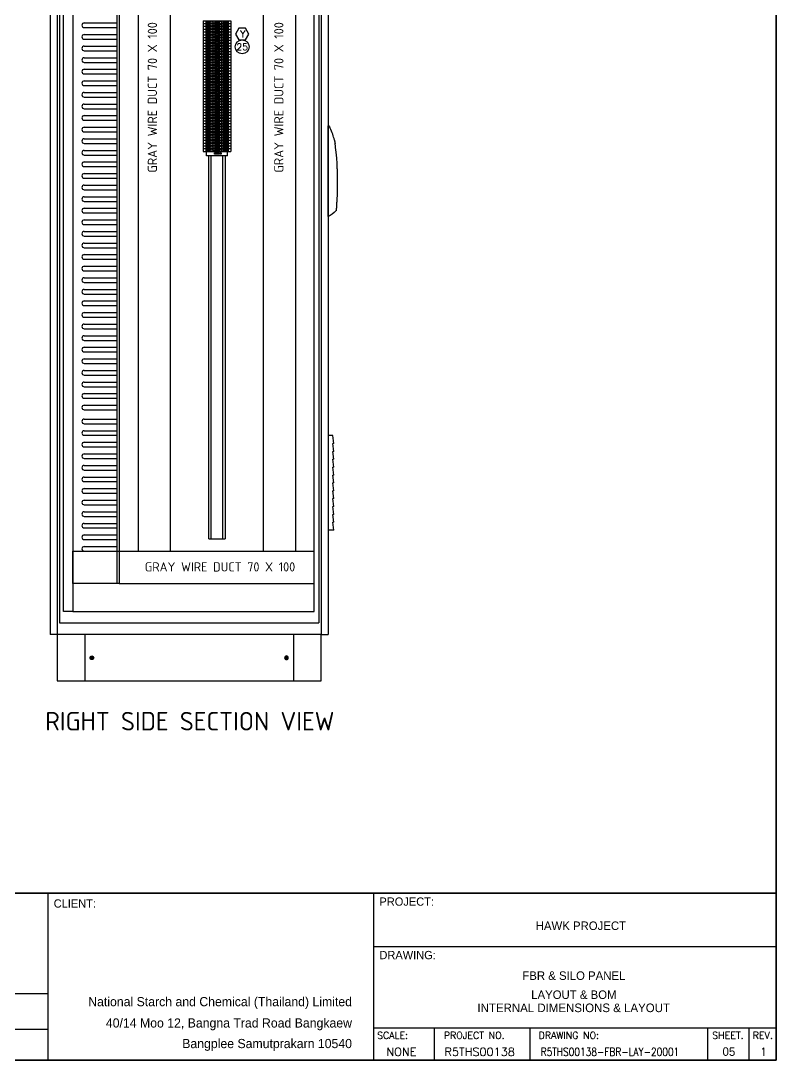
# Model space of a CAD drawing. Header units: inches. Extents: x 564911 to 603980, y 458630 to 507164.
# Drawn here: x 591747 to 593378, y 497172 to 499416 of the extents above; entities that cross this region are included whole.
import ezdxf
from ezdxf.enums import TextEntityAlignment as Align

# ---------------------------------------------------------------- set-up
doc = ezdxf.new("R2010")
doc.units = ezdxf.units.IN
doc.header["$MEASUREMENT"] = 0
doc.linetypes.add('PHANTOM2', pattern=[1.25, 0.625, -0.125, 0.125, -0.125, 0.125, -0.125])
for name, color, linetype in [('ANN-SMTEXT', 2, 'Continuous'), ('ASHADE', 7, 'Continuous'), ('GT_1', 9, 'Continuous'), ('HELPPOINT', 7, 'Continuous'), ('MEMBER', 7, 'Continuous'), ('rial', 11, 'Continuous'), ('TER', 4, 'Continuous'), ('TITLE_BOX', 7, 'Continuous'), ('UMRISS02', 4, 'Continuous'), ('UMRISS05', 7, 'Continuous')]:
    doc.layers.add(name, color=color, linetype=linetype)
doc.styles.add('HTX11', font='O8111901')
doc.styles.add('ISO3098B', font='ISO3098B.shx')
doc.styles.add('ROMANS', font='romans.shx', dxfattribs={"width": 0.85, "height": 25})
doc.styles.add('S', font='SIMPLEX.SHX')
doc.styles.add('T1', font='browa.ttf', dxfattribs={"height": 1000})

# ---------------------------------------------------------------- blocks, each defined once
blk = doc.blocks.new('TPA')
at = {"color": 4}
for p, q in [((566459.5, 502010.1), (566459.5, 501946.4)), ((566647.2, 502010.1), (566647.2, 501946.4))]:
    blk.add_line(p, q, dxfattribs=at)
at = {"color": 4, "ltscale": 0.5}
for p, q in [((566996.2, 502010.1), (566996.2, 501946.4)), ((566996.2, 502010.1), (566996.2, 501946.4)), ((567077.1, 502010.1), (567077.1, 501946.4)), ((567077.1, 502010.1), (567077.1, 501946.4))]:
    blk.add_line(p, q, dxfattribs=at)
at = {"layer": 'GT_1', "color": 4}
for p, q in [((566341, 501946.4), (566341, 502273.8)), ((566341, 501946.4), (566341, 502273.8)), ((566341, 502010.1), (567131, 502010.1))]:
    blk.add_line(p, q, dxfattribs=at)
at = {"layer": 'GT_1', "color": 4, "flags": 128}
for points in [[(565702.1, 501946.4), (565702.1, 502273.8)], [(566341, 501946.4), (566341, 502273.8)], [(565702.1, 502076.3), (564807.7, 502076.3)], [(565702.1, 502006.4), (564807.7, 502006.4)]]:
    blk.add_lwpolyline(points, dxfattribs=at)
at = {"layer": 'HELPPOINT', "color": 4, "lineweight": 35}
for p, q in [((567131, 505019.3), (567131, 501946.4)), ((567131, 505019.3), (567131, 501946.4)), ((567131, 501946.4), (562706.8, 501946.4)), ((567131, 501946.4), (562706.8, 501946.4))]:
    blk.add_line(p, q, dxfattribs=at)
at = {"layer": 'HELPPOINT', "color": 4}
for p, q in [((566341, 502169.7), (567131, 502169.7)), ((566341, 502169.7), (567131, 502169.7)), ((566341, 502010.1), (567131, 502010.1))]:
    blk.add_line(p, q, dxfattribs=at)
at = {"layer": 'MEMBER', "color": 4, "lineweight": 35}
blk.add_line((562706.8, 502273.8), (567131, 502273.8), dxfattribs=at)
blk.add_line((562706.8, 502273.8), (567131, 502273.8), dxfattribs=at)
at = {"layer": 'MEMBER', "color": 4}
for p, q in [((566341, 502169.7), (567131, 502169.7)), ((566341, 502169.7), (567131, 502169.7)), ((566341, 502010.1), (567131, 502010.1)), ((566341, 502010.1), (567131, 502010.1))]:
    blk.add_line(p, q, dxfattribs=at)
at = {"color": 4, "ltscale": 100, "style": 'HTX11'}
for s, p in [('HAWK PROJECT', (566747.6, 502210.2)), ('FBR & SILO PANEL', (566733.8, 502112.3)), ('LAYOUT & BOM', (566733.8, 502074.9))]:
    blk.add_text(s, height=16.696, dxfattribs=at).set_placement(p, align=Align.MIDDLE_CENTER)
at = {"style": 'HTX11'}
for tag, p in [('A', (566704.3, 502037.1)), ('B', (567038.2, 501963.3))]:
    blk.add_attdef(tag, text='', height=16.8, dxfattribs=at).set_placement(p, align=Align.MIDDLE_CENTER)
at = {"layer": 'GT_1', "color": 4, "style": 'HTX11'}
for s, p in [('CLIENT:', (565712.8, 502245.8)), ('PROJECT:', (566352.2, 502249.5)), ('DRAWING:', (566352.2, 502144.6))]:
    blk.add_text(s, height=16.19, dxfattribs=at).set_placement(p)
at = {"layer": 'MEMBER', "color": 4, "ltscale": 0.8, "style": 'ROMANS'}
for s, height, p in [('SCALE:', 13.49, (566347.7, 501988.5)), ('PROJECT NO.', 13.495, (566478.7, 501988.5)), ('DRAWING NO:', 13.495, (566664.7, 501988.5)), ('SHEET.', 13.64, (567005.3, 501988.5)), ('REV.', 13.64, (567084.8, 501988.5)), ('NONE', 16.17, (566365.9, 501954.7)), ('R5THS00138', 16.17, (566480, 501954.7))]:
    blk.add_text(s, height=height, dxfattribs=at).set_placement(p)
at = {"layer": 'MEMBER', "color": 4, "ltscale": 0.8, "style": 'ROMANS', "width": 0.8}
blk.add_text('R5THS00138-FBR-LAY-20001', height=16.175, dxfattribs=at).set_placement((566668.8, 501954.7))
at = {"layer": 'MEMBER', "color": 4, "ltscale": 0.8, "style": 'ROMANS'}
blk.add_text('1', height=16.2, dxfattribs=at).set_placement((567105.9, 501954.7), align=Align.CENTER)
at = {"layer": 'TITLE_BOX', "color": 7, "linetype": 'ByBlock', "style": 'T1'}
for s, p in [('National Starch and Chemical (Thailand) Limited', (566298.3, 502052.3)), ('40/14 Moo 12, Bangna Trad Road Bangkaew', (566298.3, 502010.5)), ('Bangplee Samutprakarn 10540', (566298.3, 501970.1))]:
    blk.add_text(s, height=18, dxfattribs=at).set_placement(p, align=Align.RIGHT)
blk = doc.blocks.new('M6')
for p, q in [((-3.1, -0.5), (-3.1, 0.5)), ((-2.6, 1), (-1.6, 1)), ((-1.1, 1.5), (-1.1, 2.5)), ((-0.6, 3), (0.4, 3)), ((-0.1, 0), (-0.1, 3)), ((0.9, 2.5), (0.9, 1.5)), ((1.4, 1), (2.4, 1)), ((2.9, 0.5), (2.9, -0.5)), ((-0.1, 0), (-3.1, 0)), ((-1.6, -1), (-2.6, -1)), ((-1.1, -2.5), (-1.1, -1.5)), ((0.4, -3), (-0.6, -3)), ((-0.1, -3), (-0.1, 0)), ((0.9, -1.5), (0.9, -2.5)), ((2.4, -1), (1.4, -1))]:
    blk.add_line(p, q)
blk.add_circle((-0.1, 0), 4)
for centre, radius, start, end in [((-2.6, 0.5), 0.5, 90, 180), ((-1.6, 1.5), 0.5, 270, 0), ((-0.6, 2.5), 0.5, 90, 180), ((0.4, 2.5), 0.5, 0, 90), ((0.8, 2.9), 0.1, 0, 90), ((1.4, 1.5), 0.5, 180, 270), ((2.4, 0.5), 0.5, 0, 90), ((-2.6, -0.5), 0.5, 180, 270), ((-1.6, -1.5), 0.5, 0, 90), ((-0.6, -2.5), 0.5, 180, 270), ((0.4, -2.5), 0.5, 270, 0), ((1.4, -1.5), 0.5, 90, 180), ((2.4, -0.5), 0.5, 270, 0)]:
    blk.add_arc(centre, radius, start, end)
blk = doc.blocks.new('SF')
at = {"layer": 'ASHADE', "color": 0}
for p, q in [((60472.7, 49018.2), (60462.8, 49018.2)), ((60462.8, 49018.2), (60462.8, 48813.8)), ((60475.2, 49001.2), (60472.7, 49018.2)), ((60475.2, 49001.2), (60472.8, 49001.2)), ((60475.2, 48984.2), (60472.8, 49001.2)), ((60475.2, 48984.2), (60472.8, 48984.2)), ((60475.2, 48967.2), (60472.8, 48984.2)), ((60475.2, 48967.2), (60472.8, 48967.2)), ((60475.2, 48967.2), (60472.8, 48967.2)), ((60475.2, 48950.2), (60472.8, 48967.2)), ((60475.2, 48950.2), (60472.8, 48950.2)), ((60475.2, 48933.2), (60472.8, 48950.2)), ((60475.2, 48933.2), (60472.8, 48933.2)), ((60475.2, 48916.2), (60472.8, 48933.2)), ((60475.2, 48916.2), (60472.8, 48916.2)), ((60475.2, 48899.2), (60472.8, 48916.2)), ((60475.2, 48899.2), (60472.8, 48899.2)), ((60475.2, 48882.2), (60472.8, 48899.2)), ((60475.2, 48882.2), (60472.8, 48882.2)), ((60475.2, 48865.2), (60472.8, 48882.2)), ((60475.2, 48865.2), (60472.8, 48865.2)), ((60475.2, 48848.2), (60472.8, 48865.2)), ((60475.2, 48848.2), (60472.8, 48848.2)), ((60475.2, 48831.2), (60472.8, 48848.2)), ((60475.2, 48831.2), (60472.7, 48831.2)), ((60475.2, 48813.8), (60472.7, 48831.2)), ((60475.2, 48813.8), (60462.8, 48813.8))]:
    blk.add_line(p, q, dxfattribs=at)
blk = doc.blocks.new('STOPER')
at = {"color": 0}
for points in [[(22179.3, -20542.9), (22175.9, -20542.9), (22175.9, -20539.8), (22179.3, -20539.8)], [(22179.3, -20539.8), (22179.3, -20539.6), (22183, -20539.6), (22183, -20539.8)], [(22183, -20542.9), (22183, -20543), (22179.3, -20543), (22179.3, -20542.9)], [(22183, -20539.8), (22185.8, -20539.8), (22185.8, -20542.9), (22183, -20542.9)]]:
    blk.add_lwpolyline(points, dxfattribs=at)
blk.add_lwpolyline([(22187.3, -20539.8), (22190.4, -20539.8), (22190.4, -20542.9), (22187.3, -20542.9)], close=True, dxfattribs=at)
at = {"layer": 'TER', "color": 0}
for p, q in [((22158.7, -20545.9), (22158.7, -20536.8)), ((22158.7, -20536.8), (22203.7, -20536.8)), ((22203.7, -20545.9), (22158.7, -20545.9)), ((22203.7, -20545.9), (22203.7, -20536.8))]:
    blk.add_line(p, q, dxfattribs=at)
blk = doc.blocks.new('AB1492 J4')
at = {"color": 107, "extrusion": (9.75062e-16, 1, -1.1783e-16)}
for p, q in [((5217.4, 1348.9, -2.1), (5223.4, 1348.9, -2.1)), ((5217.4, 1348.9), (5223.4, 1348.9))]:
    blk.add_line(p, q, dxfattribs=at)
at = {"color": 107}
for p, q in [((5217.4, 1348.9, -2.1), (5223.4, 1348.9, -2.1)), ((5217.4, 1348.9), (5223.4, 1348.9)), ((5217.4, 1288.6), (5217.4, 1348.9)), ((5223.4, 1288.6), (5223.4, 1348.9)), ((5217.4, 1341.6, -3.1), (5223.4, 1341.6, -3.1)), ((5217.4, 1339.9, -3.1), (5223.4, 1339.9, -3.1)), ((5217.4, 1338.3, -3.1), (5223.4, 1338.3, -3.1)), ((5217.4, 1336.8, -3.1), (5223.4, 1336.8, -3.1)), ((5217.4, 1336.1, 9.3), (5223.4, 1336.1, 9.3)), ((5217.4, 1333.9, 36.3), (5223.4, 1333.9, 36.3)), ((5217.4, 1333.9, 36.3), (5223.4, 1333.9, 36.3)), ((5217.4, 1328.2, 29.8), (5223.4, 1328.2, 29.8)), ((5217.4, 1328.2, 35.7), (5223.4, 1328.2, 35.7)), ((5218.4, 1323.3), (5218.4, 1328.2)), ((5222.4, 1323.3), (5222.4, 1328.2)), ((5217.4, 1323.3, 19.2), (5223.4, 1323.3, 19.2)), ((5217.4, 1314.6, 47.9), (5223.4, 1314.6, 47.9)), ((5217.4, 1309.7, 28.8), (5223.4, 1309.7, 28.8)), ((5217.4, 1309.7, 28.8), (5223.4, 1309.7, 28.8)), ((5217.4, 1302.7, 28.8), (5223.4, 1302.7, 28.8)), ((5217.4, 1302.7, 28.8), (5223.4, 1302.7, 28.8)), ((5217.4, 1301.3, 9.3), (5223.4, 1301.3, 9.3)), ((5218.4, 1314.6, 28.8), (5218.4, 1309.7, 28.8)), ((5222.4, 1314.6, 28.8), (5222.4, 1309.7, 28.8)), ((5217.4, 1300.6, -3.1), (5223.4, 1300.6, -3.1)), ((5217.4, 1299.2, -3.1), (5223.4, 1299.2, -3.1)), ((5217.4, 1297.6, -3.1), (5223.4, 1297.6, -3.1)), ((5217.4, 1295.9, -3.1), (5223.4, 1295.9, -3.1)), ((5217.4, 1288.6, -2.1), (5223.4, 1288.6, -2.1)), ((5217.4, 1288.6), (5223.4, 1288.6))]:
    blk.add_line(p, q, dxfattribs=at)
at = {"color": 107, "extrusion": (-5.71519e-32, 1.1783e-16, -1)}
for p, q in [((5217.4, 1342.6, -3.1), (5223.4, 1342.6, -3.1)), ((5217.4, 1340.9, -3.1), (5223.4, 1340.9, -3.1)), ((5217.4, 1339.2, -3.1), (5223.4, 1339.2, -3.1)), ((5217.4, 1337.8, -3.1), (5223.4, 1337.8, -3.1))]:
    blk.add_line(p, q, dxfattribs=at)
at = {"color": 107, "extrusion": (-9.75062e-16, 1, 1.1783e-16)}
for p, q in [((5217.4, 1336.1, 9.3), (5223.4, 1336.1, 9.3)), ((5217.4, 1336.1, 9.8), (5223.4, 1336.1, 9.8))]:
    blk.add_line(p, q, dxfattribs=at)
at = {"color": 107, "extrusion": (-8.49823e-17, 0.087156, 0.996195)}
blk.add_line((5217.4, 1336.1, 9.8), (5223.4, 1336.1, 9.8), dxfattribs=at)
at = {"color": 107, "extrusion": (-9.75062e-16, -1, 4.30509e-10)}
for p, q in [((5217.4, 1328.2, 29.8), (5223.4, 1328.2, 29.8)), ((5217.4, 1328.2, 35.7), (5223.4, 1328.2, 35.7))]:
    blk.add_line(p, q, dxfattribs=at)
at = {"color": 107, "extrusion": (-9.75062e-16, -1, 1.1783e-16)}
for p, q in [((5217.4, 1301.3, 9.3), (5223.4, 1301.3, 9.3)), ((5217.4, 1301.3, 9.8), (5223.4, 1301.3, 9.8)), ((5223.4, 1291.2, 9.8), (5223.4, 1291.2, 9.3)), ((5223.4, 1291.2, 9.3), (5223.4, 1291.2, 9.8)), ((5223.4, 1291.2, 11.4), (5223.4, 1291.2, 11.8)), ((5223.4, 1291.2, 11.8), (5223.4, 1291.2, 11.4))]:
    blk.add_line(p, q, dxfattribs=at)
at = {"color": 107, "extrusion": (-8.49823e-17, -0.087156, 0.996195)}
blk.add_line((5217.4, 1301.3, 9.8), (5223.4, 1301.3, 9.8), dxfattribs=at)
at = {"color": 107, "extrusion": (-5.71519e-32, -1.1783e-16, -1)}
for p, q in [((5217.4, 1299.6, -3.1), (5223.4, 1299.6, -3.1)), ((5217.4, 1298.2, -3.1), (5223.4, 1298.2, -3.1)), ((5217.4, 1296.6, -3.1), (5223.4, 1296.6, -3.1)), ((5217.4, 1294.9, -3.1), (5223.4, 1294.9, -3.1))]:
    blk.add_line(p, q, dxfattribs=at)
at = {"color": 107, "extrusion": (-9.75062e-16, -1, 2.20861e-14)}
for p, q in [((5217.4, 1288.6, -2.1), (5223.4, 1288.6, -2.1)), ((5217.4, 1288.6), (5223.4, 1288.6)), ((5223.4, 1288.6), (5223.4, 1288.6, -2.1)), ((5223.4, 1288.6, -2.1), (5223.4, 1288.6)), ((5223.4, 1288.6), (5223.4, 1288.6, 2.1)), ((5223.4, 1288.6, 2.1), (5223.4, 1288.6))]:
    blk.add_line(p, q, dxfattribs=at)
at = {"color": 107, "extrusion": (1, -9.75062e-16, 4.93038e-32)}
for p, q in [((5223.4, 1291.2, 9.3), (5223.4, 1291.2, 9.8)), ((5223.4, 1291.2, 11.4), (5223.4, 1291.2, 11.8)), ((5223.4, 1288.6, -2.1), (5223.4, 1288.6)), ((5223.4, 1288.6), (5223.4, 1288.6, 2.1))]:
    blk.add_line(p, q, dxfattribs=at)
at = {"color": 107, "extrusion": (-1, 9.75062e-16, -4.93038e-32)}
for p, q in [((5223.4, 1291.2, 9.8), (5223.4, 1291.2, 9.3)), ((5223.4, 1291.2, 11.8), (5223.4, 1291.2, 11.4)), ((5223.4, 1288.6), (5223.4, 1288.6, -2.1)), ((5223.4, 1288.6, 2.1), (5223.4, 1288.6))]:
    blk.add_line(p, q, dxfattribs=at)
at = {"color": 107}
for points, elevation in [([(5219.2, 1320.4), (5221.6, 1320.4), (5221.6, 1322.2), (5219.2, 1322.2)], 19.2), ([(5219.2, 1317), (5221.6, 1317), (5221.6, 1315.2), (5219.2, 1315.2)], 47.9)]:
    blk.add_lwpolyline(points, close=True, dxfattribs=dict(at, elevation=elevation))
at = {"color": 107, "extrusion": (-2.22045e-16, -1.1783e-16, -1)}
for centre in [(-5220.4, 1331.4, -35.7), (-5220.4, 1306, -29.6)]:
    blk.add_circle(centre, 2.1, dxfattribs=at)
at = {"color": 107}
blk.add_circle((5220.4, 1318.7), 1.15, dxfattribs=at)
at = {"color": 107, "style": 'ISO3098B'}
for p in [(5220.4, 1345.3), (5220.4, 1291.3, -3.1)]:
    blk.add_attdef('1', text='', height=3, rotation=90, dxfattribs=at).set_placement(p, align=Align.MIDDLE_CENTER)

msp = doc.modelspace()

# ---------------------------------------------------------------- linework, layer by layer
at = {"color": 0}
for p, q in [((591954.41107, 498270.88081, -0.35942), (591954.41107, 498200.86874)), ((591959.41107, 498270.86874), (592380.91563, 498270.86874)), ((591959.41107, 498200.85667), (592380.91563, 498200.85667)), ((591885.91107, 498090.88081), (591885.91107, 497990.88081)), ((592335.91107, 498090.88081), (592335.91107, 497990.88081))]:
    msp.add_line(p, q, dxfattribs=at)
msp.add_line((591830.91107, 498115.88081), (592390.91107, 498115.88081))
at = {"color": 6}
for points in [[(591859.41107, 498140.88081), (591839.41107, 498140.88081), (591839.41107, 500040.88081), (591859.41107, 500040.88081)], [(592380.91107, 500040.88081), (591859.41107, 500040.88081), (591859.41107, 498140.88081), (592380.91107, 498140.88081)]]:
    msp.add_lwpolyline(points, close=True, dxfattribs=at)
at = {"color": 0}
for points in [[(592070.91563, 499940.86874), (592000.91563, 499940.86874), (592000.91563, 498270.86874), (592070.91563, 498270.86874)], [(592340.91563, 499940.86874), (592270.91563, 499940.86874), (592270.91563, 498270.86874), (592340.91563, 498270.86874)]]:
    msp.add_lwpolyline(points, close=True, dxfattribs=at)
at = {"color": 1, "elevation": 0}
msp.add_lwpolyline([(592239.98745, 499387.03372), (592232.67415, 499399.70072), (592218.04755, 499399.70072), (592210.73425, 499387.03372), (592218.04755, 499374.36671), (592232.67415, 499374.36671)], close=True, dxfattribs=at)
at = {"color": 0, "elevation": -0.35942}
msp.add_lwpolyline([(591859.41107, 498270.88081), (591959.41107, 498270.88081), (591959.41107, 498200.86874), (591859.41107, 498200.86874)], close=True, dxfattribs=at)
at = {"color": 3}
msp.add_circle((592225.36085, 499359.36671, 0), 15, dxfattribs=at)
at = {"layer": 'ASHADE', "color": 0}
for p, q in [((591810.91107, 500090.88081), (591810.91107, 498090.88081)), ((591825.91107, 500090.88081), (591825.91107, 498090.88081)), ((591830.91107, 500090.88081), (591830.91107, 498115.88081)), ((592390.91107, 500090.88081), (592390.91107, 498115.88081)), ((592395.91107, 500090.88081), (592395.91107, 498090.88081)), ((592410.91107, 500090.88081), (592410.91107, 498090.88081)), ((591954.41107, 499940.86927, -0.01269), (591954.41107, 498270.88081, -0.35942)), ((591959.41107, 499940.86821, -0.01269), (591959.41107, 498270.88081, -0.35942)), ((591884.41107, 499410.88081), (591954.41107, 499410.88081)), ((591884.41107, 499400.88081), (591954.41107, 499400.88081)), ((591884.41107, 499385.88081), (591954.41107, 499385.88081)), ((591884.41107, 499375.88081), (591954.41107, 499375.88081)), ((591884.41107, 499360.88081), (591954.41107, 499360.88081)), ((591884.41107, 499350.88081), (591954.41107, 499350.88081)), ((591884.41107, 499335.88081), (591954.41107, 499335.88081)), ((591884.41107, 499325.88081), (591954.41107, 499325.88081)), ((591884.41107, 499310.88081), (591954.41107, 499310.88081)), ((591884.41107, 499300.88081), (591954.41107, 499300.88081)), ((591884.41107, 499285.88081), (591954.41107, 499285.88081)), ((591884.41107, 499275.88081), (591954.41107, 499275.88081)), ((591884.41107, 499260.88081), (591954.41107, 499260.88081)), ((591884.41107, 499250.88081), (591954.41107, 499250.88081)), ((591884.41107, 499235.88081), (591954.41107, 499235.88081)), ((591884.41107, 499225.88081), (591954.41107, 499225.88081)), ((591884.41107, 499210.88081), (591954.41107, 499210.88081)), ((591884.41107, 499200.88081), (591954.41107, 499200.88081)), ((591884.41107, 499185.88081), (591954.41107, 499185.88081)), ((591884.41107, 499175.88081), (591954.41107, 499175.88081)), ((591884.41107, 499160.88081), (591954.41107, 499160.88081)), ((591884.41107, 499150.88081), (591954.41107, 499150.88081)), ((591884.41107, 499135.88081), (591954.41107, 499135.88081)), ((591884.41107, 499125.88081), (591954.41107, 499125.88081)), ((591884.41107, 499110.88081), (591954.41107, 499110.88081)), ((591884.41107, 499100.88081), (591954.41107, 499100.88081)), ((591884.41107, 499085.88081), (591954.41107, 499085.88081)), ((591884.41107, 499075.88081), (591954.41107, 499075.88081)), ((591884.41107, 499060.88081), (591954.41107, 499060.88081)), ((591884.41107, 499050.88081), (591954.41107, 499050.88081)), ((591884.41107, 499035.88081), (591954.41107, 499035.88081)), ((591884.41107, 499025.88081), (591954.41107, 499025.88081)), ((591884.41107, 499010.88081), (591954.41107, 499010.88081)), ((591884.41107, 499000.88081), (591954.41107, 499000.88081)), ((591884.41107, 498985.88081), (591954.41107, 498985.88081)), ((591884.41107, 498975.88081), (591954.41107, 498975.88081)), ((591884.41107, 498960.88081), (591954.41107, 498960.88081)), ((591884.41107, 498950.88081), (591954.41107, 498950.88081)), ((591884.41107, 498935.88081), (591954.41107, 498935.88081)), ((591884.41107, 498925.88081), (591954.41107, 498925.88081)), ((591884.41107, 498910.88081), (591954.41107, 498910.88081)), ((591884.41107, 498900.88081), (591954.41107, 498900.88081)), ((591884.41107, 498885.88081), (591954.41107, 498885.88081)), ((591884.41107, 498875.88081), (591954.41107, 498875.88081)), ((591884.41107, 498860.88081), (591954.41107, 498860.88081)), ((591884.41107, 498850.88081), (591954.41107, 498850.88081)), ((591884.41107, 498835.88081), (591954.41107, 498835.88081)), ((591884.41107, 498825.88081), (591954.41107, 498825.88081)), ((591884.41107, 498810.88081), (591954.41107, 498810.88081)), ((591884.41107, 498800.88081), (591954.41107, 498800.88081)), ((591884.41107, 498785.88081), (591954.41107, 498785.88081)), ((591884.41107, 498775.88081), (591954.41107, 498775.88081)), ((591884.41107, 498760.88081), (591954.41107, 498760.88081)), ((591884.41107, 498750.88081), (591954.41107, 498750.88081)), ((591884.41107, 498735.88081), (591954.41107, 498735.88081)), ((591884.41107, 498725.88081), (591954.41107, 498725.88081)), ((591884.41107, 498710.88081), (591954.41107, 498710.88081)), ((591884.41107, 498700.88081), (591954.41107, 498700.88081)), ((591884.41107, 498685.88081), (591954.41107, 498685.88081)), ((591884.41107, 498675.88081), (591954.41107, 498675.88081)), ((591884.41107, 498660.88081), (591954.41107, 498660.88081)), ((591884.41107, 498650.88081), (591954.41107, 498650.88081)), ((591884.41107, 498635.88081), (591954.41107, 498635.88081)), ((591884.41107, 498625.88081), (591954.41107, 498625.88081)), ((591884.41107, 498610.88081), (591954.41107, 498610.88081)), ((591884.41107, 498600.88081), (591954.41107, 498600.88081)), ((591884.41107, 498585.88081), (591954.41107, 498585.88081)), ((591884.41107, 498575.88081), (591954.41107, 498575.88081)), ((591884.41107, 498555.88081), (591954.41107, 498555.88081)), ((591884.41107, 498545.88081), (591954.41107, 498545.88081)), ((591884.41107, 498530.88081), (591954.41107, 498530.88081)), ((591884.41107, 498520.88081), (591954.41107, 498520.88081)), ((591884.41107, 498505.88081), (591954.41107, 498505.88081)), ((591884.41107, 498495.88081), (591954.41107, 498495.88081)), ((591884.41107, 498480.88081), (591954.41107, 498480.88081)), ((591884.41107, 498470.88081), (591954.41107, 498470.88081)), ((591884.41107, 498455.88081), (591954.41107, 498455.88081)), ((591884.41107, 498445.88081), (591954.41107, 498445.88081)), ((591884.41107, 498430.88081), (591954.41107, 498430.88081)), ((591884.41107, 498420.88081), (591954.41107, 498420.88081)), ((591884.41107, 498405.88081), (591954.41107, 498405.88081)), ((591884.41107, 498395.88081), (591954.41107, 498395.88081)), ((591884.41107, 498380.88081), (591954.41107, 498380.88081)), ((591884.41107, 498370.88081), (591954.41107, 498370.88081)), ((591884.41107, 498355.88081), (591954.41107, 498355.88081)), ((591884.41107, 498345.88081), (591954.41107, 498345.88081)), ((591884.41107, 498330.88081), (591954.41107, 498330.88081)), ((591884.41107, 498320.88081), (591954.41107, 498320.88081)), ((591884.41107, 498305.88081), (591954.41107, 498305.88081)), ((591884.41107, 498295.88081), (591954.41107, 498295.88081)), ((591884.41107, 498280.88081), (591954.41107, 498280.88081)), ((591884.41107, 498270.88081), (591954.41107, 498270.88081)), ((591825.91107, 498090.88081), (591810.91107, 498090.88081)), ((592395.91107, 498090.88081), (592410.91107, 498090.88081))]:
    msp.add_line(p, q, dxfattribs=at)
at = {"layer": 'ASHADE', "color": 145}
for p, q in [((591859.41107, 500040.88081), (591859.41107, 498140.88081)), ((591859.41107, 498270.88081, -0.35942), (591959.41107, 498270.88081, -0.35942))]:
    msp.add_line(p, q, dxfattribs=at)
at = {"layer": 'ASHADE', "color": 7}
msp.add_line((592390.91107, 498090.88081), (591830.91107, 498090.88081), dxfattribs=at)
msp.add_lwpolyline([(592395.91107, 498090.88081), (591825.91107, 498090.88081), (591825.91107, 497990.88081), (592395.91107, 497990.88081), (592395.91107, 498090.88081)], dxfattribs=at)
at = {"layer": 'ASHADE', "color": 0}
for centre in [(591884.41107, 499405.88081), (591884.41107, 499380.88081), (591884.41107, 499355.88081), (591884.41107, 499330.88081), (591884.41107, 499305.88081), (591884.41107, 499280.88081), (591884.41107, 499255.88081), (591884.41107, 499230.88081), (591884.41107, 499205.88081), (591884.41107, 499180.88081), (591884.41107, 499155.88081), (591884.41107, 499130.88081), (591884.41107, 499105.88081), (591884.41107, 499080.88081), (591884.41107, 499055.88081), (591884.41107, 499030.88081), (591884.41107, 499005.88081), (591884.41107, 498980.88081), (591884.41107, 498955.88081), (591884.41107, 498930.88081), (591884.41107, 498905.88081), (591884.41107, 498880.88081), (591884.41107, 498855.88081), (591884.41107, 498830.88081), (591884.41107, 498805.88081), (591884.41107, 498780.88081), (591884.41107, 498755.88081), (591884.41107, 498730.88081), (591884.41107, 498705.88081), (591884.41107, 498680.88081), (591884.41107, 498655.88081), (591884.41107, 498630.88081), (591884.41107, 498605.88081), (591884.41107, 498580.88081), (591884.41107, 498550.88081), (591884.41107, 498525.88081), (591884.41107, 498500.88081), (591884.41107, 498475.88081), (591884.41107, 498450.88081), (591884.41107, 498425.88081), (591884.41107, 498400.88081), (591884.41107, 498375.88081), (591884.41107, 498350.88081), (591884.41107, 498325.88081), (591884.41107, 498300.88081), (591884.41107, 498275.88081)]:
    msp.add_arc(centre, 5, 90, 270, dxfattribs=at)
at = {"layer": 'rial'}
for p, q in [((592153.41563, 498297.27943, -0.71885), (592153.41563, 499124.50622, 2.61028)), ((592158.41563, 498297.27943, -0.71885), (592158.41563, 499124.50622, 2.61028)), ((592183.41563, 498297.27943, -0.71885), (592183.41563, 499124.50622, 2.61028)), ((592188.41563, 499124.50622, 2.61028), (592188.41563, 498297.27943, -0.71885)), ((592153.41563, 498297.27943, -0.71885), (592188.41563, 498297.27943, -0.71885))]:
    msp.add_line(p, q, dxfattribs=at)
at = {"layer": 'UMRISS02', "color": 0}
for centre, radius, start, end in [((592322.3969, 499136.66792), 104.15831, 18.99887451, 26.98629766), ((592307.05922, 499131.38217), 120.4666, 12.86202919, 18.99887451)]:
    msp.add_arc(centre, radius, start, end, dxfattribs=at)
at = {"layer": 'UMRISS05', "color": 0, "linetype": 'Continuous'}
msp.add_line((592410.91107, 499188.79167), (592412.39697, 499188.76573), dxfattribs=at)
at = {"layer": 'UMRISS05', "color": 0}
msp.add_line((592410.91107, 498992.96996), (592410.91107, 499188.79167), dxfattribs=at)
at = {"layer": 'UMRISS05', "color": 0, "linetype": 'Continuous'}
msp.add_lwpolyline([(592412.39697, 499188.76573), (592412.52481, 499188.73765), (592412.62082, 499188.67331), (592412.6785, 499188.59948)], dxfattribs=at)
at = {"layer": 'UMRISS05', "color": 0}
for points in [[(592430.4769, 499095.79786), (592430.27031, 499107.42515), (592429.6516, 499119.0271), (592429.09643, 499125.82572), (592428.4721, 499131.96913), (592427.82452, 499137.38633), (592427.19963, 499142.00627), (592426.62339, 499145.88347), (592426.11751, 499149.05024), (592425.97929, 499149.88248), (592425.95659, 499150.01794), (592425.94901, 499150.06309), (592425.94621, 499150.07974), (592425.94563, 499150.08319)], [(592427.95711, 499005.37135), (592427.94879, 499005.3282), (592427.91279, 499005.2425), (592427.86608, 499005.18163)]]:
    msp.add_lwpolyline(points, dxfattribs=at)
at = {"layer": 'UMRISS05', "color": 0, "linetype": 'PHANTOM2'}
for points in [[(592430.15701, 499038.22939), (592430.15344, 499037.87499), (592430.13576, 499036.49564), (592430.10529, 499034.7776), (592430.00106, 499030.86165), (592429.99065, 499030.54844), (592429.98224, 499030.30174), (592429.97392, 499030.06309), (592429.93917, 499029.11627), (592429.93177, 499028.92398), (592429.91948, 499028.61092), (592429.91294, 499028.44718), (592429.91093, 499028.39741), (592429.90831, 499028.33263), (592429.90515, 499028.25511), (592429.8956, 499028.02318), (592429.89136, 499027.92137), (592429.8887, 499027.85792), (592429.88629, 499027.80073), (592429.88348, 499027.73456), (592429.88226, 499027.70582), (592429.8817, 499027.6926), (592429.88105, 499027.67729), (592429.87967, 499027.64482), (592429.87843, 499027.61584), (592429.87785, 499027.60246), (592429.8776, 499027.5966), (592429.87729, 499027.58927), (592429.87662, 499027.57363), (592429.8764, 499027.5686), (592429.87614, 499027.56254), (592429.87527, 499027.54231), (592429.87429, 499027.51942), (592429.87428, 499027.51926)], [(592429.04598, 499020.47687), (592428.97662, 499019.36993), (592428.93164, 499018.29983), (592428.90915, 499017.27241), (592428.9059, 499016.36398), (592428.91496, 499015.61429), (592428.9291, 499015.0411), (592428.94298, 499014.63047), (592428.94846, 499014.48993), (592428.94846, 499014.48992)], [(592429.81557, 499026.4105), (592429.81557, 499026.4105), (592429.78769, 499026.25898), (592429.70848, 499025.81521), (592429.625, 499025.32367), (592429.52619, 499024.70375), (592429.39485, 499023.79833), (592429.26328, 499022.76064), (592429.14461, 499021.6429), (592429.04598, 499020.47687)], [(592429.87432, 499027.52973), (592429.87434, 499027.5289), (592429.87439, 499027.52646), (592429.8744, 499027.52463), (592429.87438, 499027.52268), (592429.87429, 499027.51964), (592429.87425, 499027.51855)]]:
    msp.add_lwpolyline(points, dxfattribs=at)
at = {"layer": 'UMRISS05', "color": 0, "linetype": 'Continuous', "extrusion": (0, 0, -1)}
for centre, radius, start, end in [((-592314.10745, 499131.97977), 113.67517, 150.12671869, 152.31533839), ((-592318.95332, 499134.73018), 108.10636, 152.41292353, 152.92671407)]:
    msp.add_arc(centre, radius, start, end, dxfattribs=at)
at = {"layer": 'UMRISS05', "color": 0, "extrusion": (0, 0, -1)}
for centre, radius, start, end in [((-591778.39612, 499039.17155), 656.97927, 169.56190233, 170.28074601), ((-587592.0717, 499093.89876), 4838.40558, 179.97751108, 180.65924411), ((-592136.86816, 499041.72554), 293.35031, 185.33586201, 187.11882878), ((-592385.07184, 499046.72206), 59.64021, 224.14824691, 244.32589517)]:
    msp.add_arc(centre, radius, start, end, dxfattribs=at)
at = {"layer": 'UMRISS05', "color": 0, "linetype": 'PHANTOM2', "extrusion": (0, 0, -1)}
msp.add_arc((-592136.86816, 499041.72554), 293.35031, 182.775927, 182.98418146, dxfattribs=at)

# ---------------------------------------------------------------- block references
ref = msp.add_blockref('TPA', (-30465.65709, -54968.83293), dxfattribs=dict(xscale=1.099999999998545, yscale=1.099999999998545, zscale=1.1))
ref.add_attrib('SHT', '05', dxfattribs={"height": 18.526821, "style": 'HTX11'}).set_placement((593276.33661, 497190.74383), align=Align.MIDDLE_CENTER)
ref.add_attrib('B', 'INTERNAL DIMENSIONS & LAYOUT', dxfattribs={"height": 18.5268206, "style": 'HTX11'}).set_placement((592941.18782, 497285.21824), align=Align.MIDDLE_CENTER)
at = {"rotation": 270}
for p in [(590852.19245, 504633.04413), (590852.19245, 504627.04413), (590852.19245, 504621.04413), (590852.19245, 504615.04413), (590852.19245, 504609.04413), (590852.19245, 504603.04413), (590852.19245, 504597.04413), (590852.19245, 504591.04413), (590852.19245, 504585.04413), (590852.19245, 504579.04413), (590852.19245, 504573.04413), (590852.19245, 504567.04413), (590852.19245, 504561.04413), (590852.19245, 504555.04413), (590852.19245, 504549.04413), (590852.19245, 504543.04413), (590852.19245, 504537.04413), (590852.19245, 504531.04413), (590852.19245, 504525.04413), (590852.19245, 504519.04413), (590852.19245, 504513.04413), (590852.19245, 504507.04413), (590852.19245, 504501.04413), (590852.19245, 504495.04413), (590852.19245, 504489.04413), (590852.19245, 504483.04413), (590852.19245, 504477.04413), (590852.19245, 504471.04413), (590852.19245, 504465.04413), (590852.19245, 504459.04413), (590852.19245, 504453.04413), (590852.19245, 504447.04413), (590852.19245, 504441.04413), (590852.19245, 504435.04413), (590852.19245, 504429.04413), (590852.19245, 504423.04413), (590852.19245, 504417.04413), (590852.19245, 504411.04413), (590852.19245, 504405.04413), (590852.19245, 504399.04413), (590852.19245, 504393.04413), (590852.19245, 504387.04413), (590852.19245, 504381.04413), (590852.19245, 504375.04413), (590852.19245, 504369.04413), (590852.19245, 504363.04413), (590852.19245, 504357.04413)]:
    msp.add_blockref('AB1492 J4', p, dxfattribs=at)
at = {"color": 0}
for name, p in [('STOPER', (569989.7267, 519670.38258)), ('SF', (531948.14738, 449502.03635))]:
    msp.add_blockref(name, p, dxfattribs=at)
msp.add_blockref('M6', (591900.9661, 498040.86795))
at = {"xscale": -1}
msp.add_blockref('M6', (592320.85604, 498040.86795), dxfattribs=at)

# ---------------------------------------------------------------- texts
at = {"color": 0, "style": 'ISO3098B'}
for p in [(592031.49539, 499250.26066), (592304.52234, 499250.26066)]:
    msp.add_text('GRAY WIRE DUCT 70 X 100', height=20, rotation=90, dxfattribs=at).set_placement(p, align=Align.MIDDLE_CENTER)
at = {"color": 3, "style": 'S'}
msp.add_text('25', height=15, dxfattribs=at).set_placement((592225.36085, 499359.36671, 0), align=Align.MIDDLE_CENTER)
at = {"color": 0, "style": 'ISO3098B'}
msp.add_text('GRAY WIRE DUCT 70 X 100', height=20, dxfattribs=at).set_placement((592015.0877, 498226.95581, 87.35491))
at = {"color": 7, "style": 'ISO3098B'}
msp.add_text('RIGHT SIDE SECTION VIEW', height=40, dxfattribs=at).set_placement((592112.29932, 497903.85967), align=Align.MIDDLE_CENTER)
at = {"layer": 'ANN-SMTEXT', "color": 1, "style": 'S'}
msp.add_text('Y', height=15, dxfattribs=at).set_placement((592226.81591, 499387.03372, 0), align=Align.MIDDLE_CENTER)

doc.saveas('drawing.dxf')
